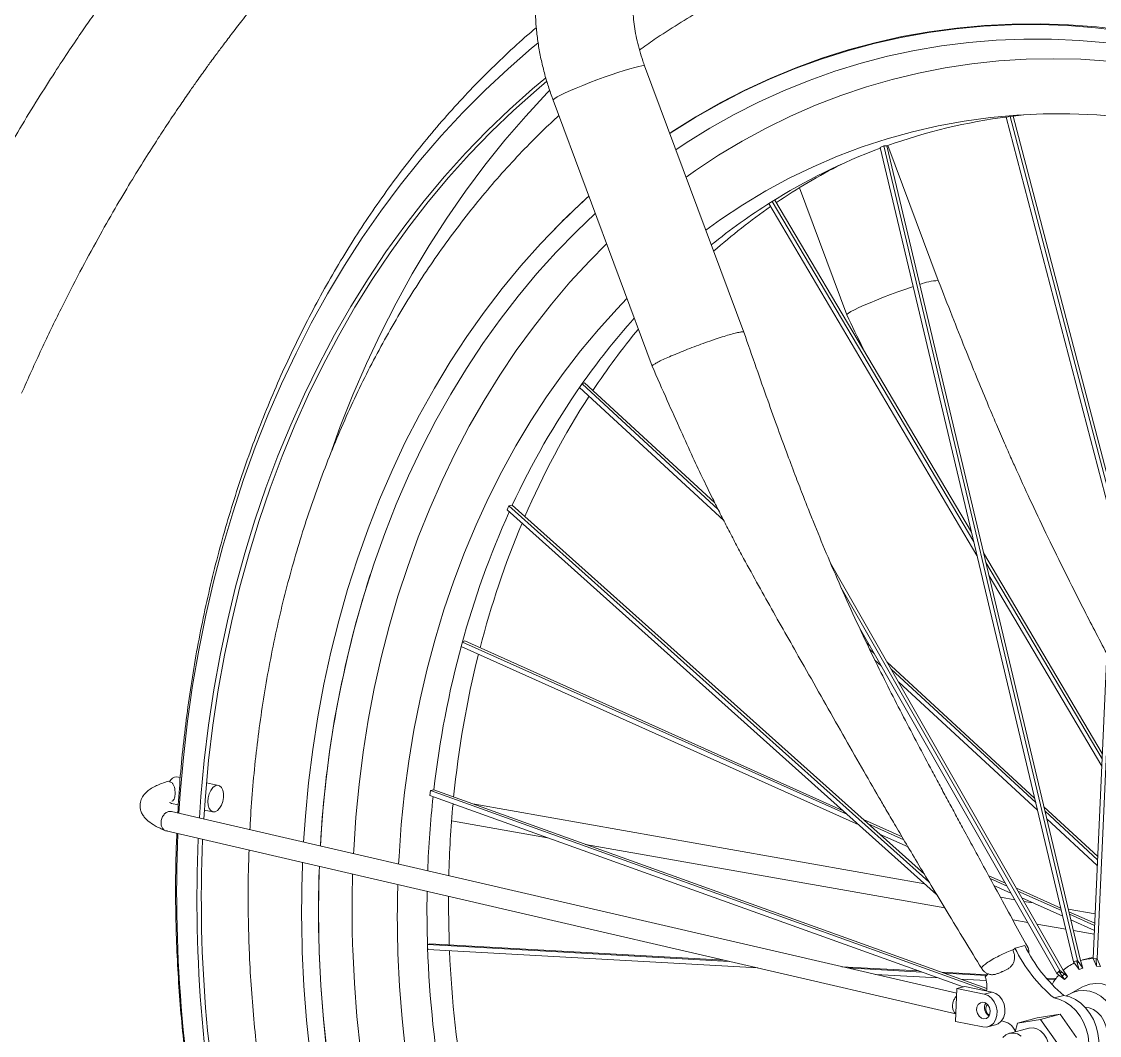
# Model space of a CAD drawing. Header units: millimetres. Extents: x -649 to 787, y -344 to 771.
# Drawn here: x 174.9 to 494.7, y -25.3 to 275.5 of the extents above; entities that cross this region are included whole.
import ezdxf

# ---------------------------------------------------------------- set-up
doc = ezdxf.new("R2010")
doc.units = ezdxf.units.MM

msp = doc.modelspace()

# ---------------------------------------------------------------- linework, layer by layer
at = {"color": 7, "linetype": 'Continuous', "lineweight": 15}
for p, q in [((389.16, 183.39), (359.75, 262.36)), ((332.57, 252.24), (361.98, 173.27)), ((466.97, 247.22), (467.57, 247.29)), ((498.58, 126.72), (466.97, 247.22)), ((467.57, 247.29), (468.16, 247.37)), ((498.76, 130.73), (468.16, 247.37)), ((469.08, 247.48), (498.9, 133.8)), ((492.81, -2.5), (503.95, 246.89)), ((494.03, -2.6), (505.17, 246.74)), ((429.59, 238.21), (430.72, 238.62)), ((487.01, -3.51), (429.59, 238.21)), ((430.72, 238.62), (431.64, 238.68)), ((488.14, -3.1), (430.72, 238.62)), ((431.64, 238.68), (489.07, -3.06)), ((446.88, 198.66), (431.94, 238.79)), ((405.67, 226.22), (419.7, 188.54)), ((396.6, 221.55), (397.11, 221.87)), ((458.35, 117.15), (396.6, 221.55)), ((397.11, 221.87), (397.63, 222.19)), ((397.63, 222.19), (398.42, 222.58)), ((457.4, 121.14), (397.63, 222.19)), ((398.42, 222.58), (456.71, 124.03)), ((333.17, 214.11), (332.98, 213.92)), ((340.45, 166.98), (340.82, 167.51)), ((383.2, 127.51), (340.45, 166.98)), ((340.82, 167.51), (341.2, 168.04)), ((341.2, 168.04), (341.95, 168.39)), ((381.53, 130.8), (341.2, 168.04)), ((341.95, 168.39), (380.55, 132.75)), ((318.93, 130.66), (319.49, 131.89)), ((319.49, 131.89), (320.48, 132.02)), ((444.08, 20.32), (319.49, 131.89)), ((320.48, 132.02), (442.74, 22.54)), ((446.36, 16.54), (318.93, 130.66)), ((460.33, 117.92), (495.53, 58.4)), ((414.92, 114.84), (483.95, -5.98)), ((495.46, 56.8), (461.01, 115.04)), ((495.36, 54.58), (461.96, 111.05)), ((482.97, -6.05), (418.09, 107.51)), ((482.07, -6.92), (423.45, 95.68)), ((305.3, 90.09), (305.48, 90.77)), ((423.3, 37.19), (305.3, 90.09)), ((305.48, 90.77), (305.67, 91.44)), ((305.67, 91.44), (306.4, 91.74)), ((419.9, 40.23), (305.67, 91.44)), ((306.4, 91.74), (418.49, 41.49)), ((425.64, 91.12), (426.53, 90.29)), ((427.8, 88.07), (426.54, 89.24)), ((429.92, 84.37), (428.04, 86.1)), ((431.64, 85.58), (475.46, 45.11)), ((475.78, 43.77), (432.91, 83.36)), ((476.31, 41.52), (435.03, 79.65)), ((221.96, 51.19), (220.96, 51.4)), ((233.29, 48.9), (229.74, 49.62)), ((296.03, 45.91), (296.19, 47.35)), ((454.24, -10.91), (296.03, 45.91)), ((296.19, 47.35), (297.2, 47.54)), ((461.22, -11.92), (296.19, 47.35)), ((297.2, 47.54), (461.28, -11.39)), ((219.38, 43.56), (221.4, 43.15)), ((229.11, 41.59), (231.7, 41.06)), ((442.84, 19.69), (308.76, 43.39)), ((478.23, 42.55), (494.17, 27.84)), ((302.47, 38.41), (330.94, 33.38)), ((424.66, 38.73), (436.15, 33.58)), ((494.12, 26.83), (478.55, 41.21)), ((494.05, 25.15), (479.08, 38.97)), ((436.66, 32.72), (426.07, 37.47)), ((437.89, 30.65), (429.46, 34.43)), ((342.16, 31.39), (448.77, 12.55)), ((461.84, 22.06), (466.78, 19.85)), ((467.26, 19), (462.29, 21.23)), ((468.43, 16.96), (463.39, 19.22)), ((470.03, 18.39), (483.22, 12.48)), ((483.38, 11.78), (470.51, 17.55)), ((469.57, 14.97), (465.29, 15.72)), ((483.79, 10.08), (471.68, 15.5)), ((475.02, 14.01), (472.25, 14.49)), ((483.2, 12.56), (482.93, 12.61)), ((493.4, 10.76), (485.45, 12.16)), ((485.63, 11.39), (493.28, 7.97)), ((493.25, 7.35), (485.8, 10.69)), ((468.97, 8.98), (473.44, 8.19)), ((476.12, 7.72), (484.71, 6.2)), ((493.18, 5.86), (486.21, 8.99)), ((486.96, 5.8), (493.13, 4.71)), ((295.33, 1.64), (296.06, 1.88)), ((295.36, 0.9), (295.33, 1.64)), ((384.9, -3.33), (295.33, 1.64)), ((295.38, 0.16), (295.36, 0.9)), ((393.28, -5.27), (295.38, 0.16)), ((296.06, 1.88), (383.3, -2.96)), ((301.77, 1.57), (301.72, 3.01)), ((487.88, -3.19), (487.94, -3.47)), ((489.07, -3.06), (489.8, -5.3)), ((491.37, -2.45), (489.62, -2.91)), ((493.69, -2.57), (493.76, -4.79)), ((418.24, -4.9), (441.05, -6.17)), ((441.98, -6.5), (419.85, -5.27)), ((482.73, -6.29), (483.05, -6.85)), ((483.95, -5.98), (485.24, -7.86)), ((487.94, -3.47), (488.67, -5.71)), ((488.06, -3.82), (488.5, -3.58)), ((446.84, -8.25), (428.23, -7.21)), ((447.79, -6.54), (461.42, -7.3)), ((461.14, -7.56), (448.72, -6.87)), ((461.11, -9.04), (453.58, -8.62)), ((478.87, -8.27), (481.74, -8.43)), ((481.55, -8.7), (479.12, -8.56)), ((483.05, -6.85), (484.34, -8.73)), ((460.5, -13.04), (452.39, -11.4)), ((462.83, -12.42), (454.72, -10.78)), ((460.5, -13.04), (462.83, -12.42)), ((480.64, -10.12), (480.55, -10.12)), ((489.64, -10.92), (485.95, -12.91)), ((484.13, -13.42), (481.22, -14.19)), ((483.01, -19.04), (476.16, -20.09)), ((477.18, -20.58), (483.01, -19.04)), ((487.85, -25.87), (483.01, -19.04)), ((460.06, -22.78), (451.94, -21.14)), ((461.56, -22.74), (463.89, -22.13)), ((470.33, -21.63), (469.67, -24.23)), ((470.33, -21.63), (476.16, -20.09)), ((477.18, -20.58), (470.33, -21.63)), ((482.01, -27.42), (477.18, -20.58)), ((473.76, -23.14), (467.93, -24.69))]:
    msp.add_line(p, q, dxfattribs=at)
at = {"color": 144, "linetype": 'Continuous', "lineweight": 0}
for p, q in [((468.98, 0.01), (469.63, 0.63)), ((472.54, 1.4), (469.63, 0.63)), ((487.01, -3.51), (488.14, -3.1)), ((489.8, -5.3), (488.14, -3.1)), ((492.81, -2.5), (494.03, -2.6)), ((493.76, -4.79), (492.81, -2.5)), ((494.98, -4.89), (494.03, -2.6)), ((465.57, -6.49), (465.97, -6.32)), ((482.07, -6.92), (482.97, -6.05)), ((485.24, -7.86), (482.97, -6.05)), ((488.67, -5.71), (487.01, -3.51)), ((487.94, -3.47), (488.31, -3.33)), ((488.67, -5.71), (489.8, -5.3)), ((493.76, -4.79), (494.98, -4.89)), ((460.77, -7.92), (461.67, -7.06)), ((484.34, -8.73), (482.07, -6.92)), ((483.05, -6.85), (483.47, -6.44)), ((484.34, -8.73), (485.24, -7.86)), ((451.94, -21.14), (452.39, -11.4)), ((452.39, -11.4), (454.72, -10.78))]:
    msp.add_line(p, q, dxfattribs=at)
at = {"color": 7, "linetype": 'Continuous', "lineweight": 15, "flags": 128}
for points in [[(367.2, 242.37), (367.85, 242.8), (374.91, 247.25), (382.13, 251.38), (389.48, 255.19), (396.97, 258.67), (404.58, 261.82), (412.31, 264.64), (420.14, 267.13), (428.07, 269.27), (436.09, 271.07), (444.18, 272.52), (452.34, 273.63), (460.56, 274.39), (468.83, 274.8), (477.13, 274.87), (485.47, 274.58), (493.82, 273.94), (502.19, 272.96)], [(367.22, 242.31), (367.64, 242.59), (374.7, 247.03), (381.91, 251.16), (389.26, 254.97), (396.75, 258.45), (404.36, 261.6), (412.08, 264.42), (419.91, 266.9), (427.83, 269.04), (435.84, 270.84), (443.93, 272.3), (452.09, 273.41), (460.3, 274.17), (468.57, 274.58), (476.87, 274.64), (485.2, 274.35), (493.55, 273.72), (501.91, 272.74)], [(221.57, 40.65), (221.95, 46.42), (222.89, 57.2), (224.12, 67.91), (225.64, 78.52), (227.45, 89.03), (229.55, 99.43), (231.93, 109.7), (234.59, 119.83), (237.53, 129.81), (240.75, 139.63), (244.24, 149.29), (248, 158.77), (252.02, 168.06), (256.31, 177.15), (260.85, 186.04), (265.65, 194.71), (270.69, 203.15), (275.97, 211.36), (281.49, 219.32), (287.24, 227.04), (293.21, 234.49), (299.4, 241.68), (305.8, 248.59), (312.41, 255.22), (319.22, 261.56), (326.21, 267.61), (328.1, 269.16)], [(369, 237.51), (372.08, 239.55), (379.09, 243.9), (386.26, 247.93), (393.56, 251.64), (400.99, 255.03), (408.54, 258.09), (416.21, 260.81), (423.98, 263.2), (431.84, 265.25), (439.79, 266.96), (447.81, 268.32), (455.9, 269.34), (464.04, 270.02), (472.23, 270.34), (480.46, 270.32), (488.71, 269.96), (496.98, 269.24)], [(372.03, 229.38), (374.87, 231.39), (381.7, 235.88), (388.67, 240.07), (395.79, 243.94), (403.04, 247.49), (410.42, 250.71), (417.92, 253.6), (425.53, 256.16), (433.23, 258.38), (441.03, 260.26), (448.91, 261.81), (456.85, 263), (464.86, 263.86), (472.92, 264.36), (481.02, 264.53), (489.15, 264.34), (497.31, 263.81)], [(227.65, 39.24), (228.1, 45.6), (229.09, 56.23), (230.37, 66.76), (231.94, 77.2), (233.81, 87.54), (235.95, 97.75), (238.39, 107.83), (241.1, 117.78), (244.1, 127.57), (247.37, 137.19), (250.92, 146.65), (254.73, 155.92), (258.81, 165), (263.15, 173.88), (267.74, 182.54), (272.59, 190.98), (277.68, 199.2), (283.01, 207.17), (288.57, 214.89), (294.37, 222.35), (300.38, 229.55), (306.61, 236.48), (313.05, 243.13), (319.69, 249.48), (326.52, 255.55), (330.42, 258.81)], [(228.94, 38.94), (229.41, 45.69), (230.39, 56.29), (231.67, 66.8), (233.24, 77.22), (235.1, 87.54), (237.24, 97.73), (239.67, 107.8), (242.39, 117.72), (245.38, 127.49), (248.64, 137.1), (252.18, 146.54), (255.99, 155.8), (260.06, 164.86), (264.39, 173.72), (268.97, 182.36), (273.81, 190.79), (278.89, 198.99), (284.21, 206.94), (289.76, 214.65), (295.55, 222.1), (301.55, 229.29), (307.77, 236.2), (314.19, 242.83), (320.82, 249.18), (327.64, 255.23), (330.72, 257.81)], [(266.91, 148.41), (269.45, 155.34), (273.2, 164.8), (277.21, 174.07), (281.49, 183.13), (286.02, 192), (290.8, 200.64), (295.83, 209.06), (301.1, 217.25), (306.6, 225.2), (312.34, 232.89), (318.29, 240.32), (324.47, 247.49), (330.85, 254.39), (331.55, 255.11)], [(377.87, 213.69), (382.23, 216.81), (388.88, 221.2), (395.69, 225.28), (402.63, 229.03), (409.72, 232.46), (416.93, 235.57), (424.26, 238.34), (431.7, 240.77), (439.23, 242.86), (446.85, 244.61), (454.55, 246.02), (462.32, 247.08), (470.15, 247.79), (478.03, 248.15), (485.94, 248.16), (493.88, 247.82), (501.84, 247.13)], [(467.57, 247.29), (472.25, 247.83), (474.16, 248.01)], [(258.57, 32.08), (259.1, 39.79), (260.04, 49.7), (261.27, 59.52), (262.79, 69.25), (264.58, 78.88), (266.66, 88.38), (269.01, 97.76), (271.63, 106.99), (274.53, 116.08), (277.69, 125), (281.12, 133.75), (284.8, 142.31), (288.74, 150.69), (292.94, 158.86), (297.37, 166.81), (302.05, 174.55), (306.97, 182.05), (312.11, 189.32), (317.48, 196.33), (323.06, 203.09), (328.86, 209.59), (334.85, 215.81), (341.05, 221.75), (343.2, 223.71)], [(263.53, 30.93), (264.11, 39.37), (265.05, 49.18), (266.28, 58.9), (267.78, 68.53), (269.57, 78.05), (271.64, 87.46), (273.98, 96.73), (276.59, 105.86), (279.47, 114.85), (282.62, 123.67), (286.03, 132.31), (289.7, 140.78), (293.63, 149.05), (297.8, 157.12), (302.21, 164.97), (306.87, 172.61), (311.76, 180.01), (316.88, 187.17), (322.21, 194.09), (327.77, 200.75), (333.53, 207.14), (339.49, 213.26), (345.1, 218.6)], [(273.36, 28.65), (273.42, 29.72), (274.08, 39.47), (275.02, 49.15), (276.25, 58.74), (277.76, 68.23), (279.54, 77.62), (281.61, 86.89), (283.95, 96.03), (286.56, 105.02), (289.44, 113.87), (292.58, 122.55), (295.99, 131.06), (299.65, 139.38), (303.56, 147.51), (307.72, 155.44), (312.13, 163.15), (316.77, 170.64), (321.65, 177.89), (326.75, 184.91), (332.07, 191.67), (337.6, 198.18), (343.34, 204.42), (348.45, 209.59)], [(439.41, 196.88), (438.94, 196.73), (436.93, 196.04), (434.84, 195.3), (432.71, 194.52), (430.59, 193.72), (428.54, 192.91), (426.61, 192.12), (424.84, 191.36), (423.27, 190.66), (421.96, 190.04), (420.92, 189.5), (420.19, 189.06), (419.79, 188.73), (419.7, 188.54)], [(286.75, 25.55), (286.87, 27.82), (287.55, 37.32), (288.51, 46.74), (289.76, 56.08), (291.29, 65.31), (293.1, 74.44), (295.19, 83.44), (297.56, 92.31), (300.2, 101.03), (303.11, 109.59), (306.29, 117.98), (309.73, 126.2), (313.42, 134.22), (317.37, 142.04), (321.56, 149.65), (326, 157.04), (330.67, 164.2), (335.57, 171.12), (340.7, 177.79), (346.04, 184.2), (351.59, 190.35), (354.49, 193.37)], [(232.31, 41.08), (231.63, 41.08), (231.03, 41.41), (230.56, 42.07), (230.26, 42.98), (230.15, 44.07), (230.26, 45.25), (230.56, 46.39), (231.04, 47.42), (231.64, 48.22), (232.32, 48.74), (233.02, 48.93), (233.66, 48.76), (234.21, 48.26), (234.6, 47.46), (234.81, 46.45), (234.8, 45.31), (234.6, 44.13), (234.2, 43.03), (233.66, 42.11), (233.01, 41.44), (232.31, 41.08)], [(452.33, -12.79), (345.88, 11.86), (219.35, 41.16)], [(217.8, 35.37), (325.72, 10.37), (452.05, -18.88)], [(301.72, 3.01), (301.53, 12.66), (301.54, 15.96)], [(275.43, -29.62), (274.39, -19.69), (273.62, -9.76), (273.14, 0.16)], [(260.5, -30.94), (259.44, -20.78), (258.67, -10.61), (258.18, -0.46), (258.18, -0.46)], [(265.49, -30.64), (264.44, -20.58), (263.67, -10.51), (263.19, -0.46), (263.19, -0.46)], [(265.54, -30.58), (264.49, -20.51), (263.72, -10.44), (263.23, -0.38)], [(288.83, -30.04), (287.79, -20.36), (287.03, -10.67), (286.56, -1), (286.56, -1)], [(491.37, -2.45), (491.65, -2.38), (492.83, -2.15)], [(483.66, -7.74), (484.19, -7.08), (484.22, -7.05)], [(463.89, -22.13), (464.62, -21.84), (465.53, -21.1), (466.21, -20.06), (466.59, -18.8), (466.66, -17.41), (466.39, -16.02), (465.82, -14.72), (464.99, -13.64), (463.97, -12.85), (462.83, -12.42)], [(484.91, -13.58), (485.24, -13.35), (486.74, -12.54), (488.37, -12.07), (490.07, -11.95), (491.79, -12.19), (493.49, -12.77), (495.11, -13.69), (496.61, -14.91), (497.95, -16.4), (499.09, -18.12), (499.99, -20.02), (500.63, -22.04), (500.99, -24.12), (501.06, -26.21)], [(489.64, -10.92), (490.18, -10.65), (491.87, -10.08), (493.64, -9.88), (495.45, -10.03), (497.25, -10.55), (498.98, -11.41), (500.61, -12.6), (502.09, -14.07), (503.37, -15.79), (504.42, -17.72), (505.21, -19.79), (505.73, -21.96), (505.95, -24.16), (505.88, -26.34), (505.51, -28.43), (504.85, -30.38), (503.92, -32.13), (502.75, -33.65), (501.37, -34.87), (499.81, -35.78), (498.12, -36.35), (496.42, -36.55)], [(462.3, -18), (462.09, -17.05), (461.6, -16.23), (460.91, -15.66), (460.12, -15.44), (459.36, -15.6), (458.74, -16.1), (458.35, -16.88), (458.25, -17.82), (458.47, -18.77), (458.96, -19.59), (459.65, -20.16), (460.43, -20.38), (461.2, -20.23), (461.82, -19.72), (462.21, -18.94), (462.3, -18)], [(460.06, -22.78), (461.21, -22.82), (462.28, -22.45), (463.2, -21.72), (463.88, -20.68), (464.26, -19.42), (464.33, -18.03), (464.06, -16.63), (463.49, -15.34), (462.66, -14.26), (461.64, -13.47), (460.5, -13.04)], [(481.22, -14.19), (482.95, -14.64), (484.64, -15.43), (486.22, -16.53), (487.67, -17.92), (488.93, -19.56), (489.97, -21.39), (490.77, -23.38), (491.3, -25.46), (491.54, -27.59), (491.51, -29.69), (491.18, -31.72), (490.57, -33.62)], [(484.13, -13.42), (485.87, -13.87), (487.55, -14.66), (489.14, -15.76), (490.58, -17.15), (491.84, -18.79), (492.88, -20.62), (493.68, -22.61), (494.21, -24.69), (494.46, -26.82), (494.42, -28.92), (494.09, -30.95), (493.49, -32.85)], [(490.34, -16.89), (491.65, -17.09), (492.93, -17.62), (494.12, -18.47), (495.16, -19.59), (496, -20.94), (496.6, -22.43), (496.94, -24.02), (496.99, -25.62), (496.76, -27.15), (496.26, -28.56), (495.51, -29.76), (494.54, -30.71), (494.08, -31.02)], [(471.41, -25.5), (470.32, -24.87), (469.16, -24.58), (468.01, -24.67), (466.95, -25.12), (466.05, -25.9)], [(476.58, -33.78), (477.56, -33.35), (478.46, -32.57), (479.13, -31.51), (479.53, -30.24), (479.64, -28.85), (479.44, -27.43), (478.95, -26.08), (478.2, -24.9), (477.24, -23.96), (476.15, -23.33), (474.99, -23.04), (473.84, -23.13), (473.76, -23.14)]]:
    msp.add_lwpolyline(points, dxfattribs=at)
at = {"color": 8, "linetype": 'Continuous', "lineweight": 15, "flags": 128}
msp.add_lwpolyline([(332.57, 252.24), (332.66, 252.43), (333.07, 252.76), (333.8, 253.2), (334.83, 253.74), (336.15, 254.36), (337.71, 255.06), (339.48, 255.82), (341.41, 256.61), (343.46, 257.42), (345.58, 258.22), (347.71, 259), (349.81, 259.74), (351.81, 260.42), (353.67, 261.03), (355.35, 261.54), (356.81, 261.95), (358, 262.24), (358.9, 262.41), (359.49, 262.46), (359.74, 262.37), (359.75, 262.36)], dxfattribs=at)
at = {"color": 7, "linetype": 'Continuous', "lineweight": 15}
for centre, radius, start, end in [((489.47, 76.65), 172.05, 97.3145, 109.643), ((490.85, 73.25), 175.71, 110.3841, 122.2399), ((499.79, 73.09), 179.75, 117.061, 124.1583), ((489.15, 61.56), 218.18, 131.9893, 135.6359), ((495.41, 65.88), 184.38, 122.2153, 128.9437), ((504.88, 65.68), 188.74, 124.8124, 131.3397), ((447.21, 183.52), 15.15, 91.2587, 112.476), ((514.28, 46.5), 211.49, 138.1774, 145.0984), ((525.64, 45.98), 217.42, 140.4977, 146.4592), ((532.2, 34.25), 233.2, 145.1502, 155.2127), ((544.24, 34.15), 239.47, 147.0581, 156.7503), ((558.81, 22.03), 262.48, 155.6949, 164.8187), ((569.7, 23.22), 267.18, 157.2159, 165.5876), ((581.34, 14.22), 318.21, 162.2312, 176.9921), ((585.76, 14.65), 290.43, 164.8057, 173.4975), ((596.19, 16.4), 294.54, 165.9726, 174.344), ((605.3, 12.19), 310.12, 173.8211, 177.901), ((615.37, 14.24), 313.84, 174.6602, 178.5639), ((642.86, 17), 421.96, 177.6144, 192.5131), ((635.05, 14.94), 408.14, 177.4403, 192.5163), ((635.63, 15.08), 407.41, 177.4984, 192.5158), ((612.83, 11.66), 354.85, 177.6852, 181.9576), ((612.41, 11.47), 349.43, 177.807, 181.9573), ((612.77, 11.57), 349.75, 177.8261, 181.9573), ((614.32, 11.81), 341.38, 178.1968, 181.9563), ((608.19, 9.99), 321.82, 178.3141, 181.9563), ((616.51, 11.84), 321.34, 179.0026, 181.9506), ((626.65, 12.31), 331.49, 181.9718, 189.9299), ((509.23, 19.66), 43.94, 205.6624, 230.385), ((512.15, 20.43), 43.94, 205.6624, 230.385), ((635.15, 14.52), 333.63, 182.5281, 190.1209), ((493.07, -15.95), 13.48, 91.0866, 107.2405), ((493.39, -16.54), 14.15, 115.7937, 131.8013), ((453.35, -10.77), 7.95, 350.4474, 20.9995), ((495.46, -18.57), 17.06, 138.8615, 150.5265), ((463.43, -17.08), 2.86, 150.7263, 238.9177), ((463.04, -17.38), 2.09, 140.3733, 203.5392), ((463.09, -17.55), 2.08, 198.591, 239.9485), ((465.1, -26.05), 5.06, 23.8298, 84.2626)]:
    msp.add_arc(centre, radius, start, end, dxfattribs=at)
at = {"color": 144, "linetype": 'Continuous', "lineweight": 0}
for centre, radius, start, end in [((220.88, 49.1), 2.3, 87.8926, 157.216), ((219.67, 44.91), 1.39, 228.7179, 257.8232), ((493.07, -15.92), 13.46, 110.7023, 112.3973), ((494.24, -17.54), 15.46, 134.0046, 136.3322)]:
    msp.add_arc(centre, radius, start, end, dxfattribs=at)
at = {"color": 7, "linetype": 'Continuous', "lineweight": 15}
for points, knots in [([(242.55, 334.12), (240.33, 336.08), (235.2, 340.63), (227.27, 347.19), (219.12, 353.66), (211.76, 359.24), (205.24, 363.98), (199.59, 367.96), (194.82, 371.2), (191.18, 373.62), (188.55, 375.34), (186.71, 376.52), (185.39, 377.37), (184.36, 378.02), (183.44, 378.59), (182.32, 379.3), (180.94, 380.16), (179.3, 381.17), (176.73, 382.73), (173.03, 384.94), (167.98, 387.89), (158.65, 393.12), (145.4, 400.02), (130.07, 407.13), (116.56, 412.76), (104.87, 417.19), (93.37, 421.15), (81.99, 424.67), (70.34, 427.88), (58.08, 430.84), (44.95, 433.52), (31.01, 435.83), (18.23, 437.43), (6.78, 438.46), (-3.18, 439.08), (-13.37, 439.43), (-23.51, 439.48), (-33.83, 439.24), (-44.01, 438.69), (-53.95, 437.86), (-61.93, 436.98), (-68.09, 436.17), (-72.46, 435.53), (-76.15, 434.95), (-79.21, 434.43), (-82.06, 433.93), (-85.17, 433.36), (-88.88, 432.64), (-93.22, 431.74), (-97.98, 430.68), (-104.58, 429.12), (-112.89, 426.95), (-122.92, 424.02), (-133.11, 420.7), (-143.46, 416.97), (-153.97, 412.79), (-164.83, 408.07), (-175.68, 402.9), (-186.61, 397.23), (-197.54, 391.08), (-208.89, 384.16), (-220.61, 376.39), (-232.65, 367.72), (-244.96, 358.08), (-257.47, 347.41), (-268.21, 337.42), (-277.02, 328.63), (-283.69, 321.64), (-289.76, 314.98), (-295.17, 308.78), (-299.96, 303.07), (-304.16, 297.9), (-307.79, 293.29), (-310.87, 289.28), (-313.42, 285.87), (-315.47, 283.08), (-317.14, 280.78), (-318.56, 278.79), (-319.96, 276.81), (-321.56, 274.53), (-323.58, 271.59), (-326.17, 267.76), (-329.36, 262.92), (-333.1, 257.05), (-337.37, 250.1), (-342.11, 242.04), (-347.25, 232.83), (-352.53, 222.83), (-357.86, 212.09), (-363.17, 200.66), (-368.57, 188.15), (-373.98, 174.54), (-379.29, 159.89), (-384.43, 144.18), (-389.29, 127.41), (-393.87, 109.49), (-396.45, 97.02), (-397.77, 90.64)], [0, 0, 0, 0, 0.010005, 0.023118, 0.034934, 0.045455, 0.054678, 0.062605, 0.069234, 0.074565, 0.077713, 0.08013, 0.08213, 0.083161, 0.084347, 0.085881, 0.087763, 0.089993, 0.092571, 0.098203, 0.105005, 0.112978, 0.135587, 0.157517, 0.172767, 0.18767, 0.202226, 0.216435, 0.230634, 0.24598, 0.26227, 0.279503, 0.29768, 0.309589, 0.321871, 0.334526, 0.347308, 0.359411, 0.372825, 0.385193, 0.396514, 0.402696, 0.408313, 0.412952, 0.4166, 0.419889, 0.423713, 0.428401, 0.433955, 0.44019, 0.446548, 0.45918, 0.472137, 0.485418, 0.499025, 0.512956, 0.527368, 0.542858, 0.557345, 0.572702, 0.588929, 0.606026, 0.623992, 0.642828, 0.662533, 0.683106, 0.695222, 0.706765, 0.717364, 0.727018, 0.735729, 0.743496, 0.750319, 0.756199, 0.761135, 0.765128, 0.768217, 0.770981, 0.773614, 0.776619, 0.780614, 0.785939, 0.792594, 0.800578, 0.809891, 0.820534, 0.832505, 0.845806, 0.858851, 0.872963, 0.88814, 0.904384, 0.921693, 0.939729, 0.958793, 0.978883, 1, 1, 1, 1]), ([(-379.48, 84.23), (-378.25, 90.38), (-375.83, 102.37), (-371.53, 119.62), (-366.95, 135.79), (-362.12, 150.86), (-357.17, 164.79), (-352.18, 177.62), (-347.21, 189.38), (-342.3, 200.2), (-337.32, 210.49), (-332.31, 220.19), (-327.36, 229.25), (-322.75, 237.24), (-318.55, 244.21), (-314.79, 250.2), (-311.52, 255.23), (-308.77, 259.34), (-306.58, 262.56), (-304.89, 264.98), (-303.57, 266.85), (-302.46, 268.42), (-301.38, 269.93), (-299.99, 271.84), (-298.04, 274.5), (-295.31, 278.14), (-292.02, 282.41), (-288.21, 287.22), (-283.89, 292.49), (-278.92, 298.34), (-273.27, 304.71), (-266.97, 311.51), (-258.1, 320.6), (-246.84, 331.31), (-233.31, 342.96), (-219.92, 353.41), (-206.76, 362.75), (-193.9, 371.03), (-181.39, 378.34), (-169.29, 384.76), (-157.66, 390.37), (-146.52, 395.22), (-135.93, 399.41), (-125.89, 402.99), (-116.43, 406.03), (-107.58, 408.6), (-98.81, 410.89), (-90.24, 412.88), (-83.09, 414.33), (-77.73, 415.32), (-73.51, 416.04), (-68.86, 416.77), (-63.49, 417.53), (-57.44, 418.28), (-50.64, 418.98), (-43.49, 419.57), (-36.36, 419.99), (-28.5, 420.29), (-20.06, 420.4), (-11.17, 420.27), (-3.02, 419.94), (3.59, 419.52), (9.03, 419.08), (13.7, 418.64), (18.8, 418.09), (24.4, 417.39), (30.97, 416.45), (38.58, 415.21), (47.3, 413.56), (56.72, 411.53), (66.83, 409.04), (77.62, 406.04), (88.18, 402.73), (98.41, 399.19), (108.16, 395.51), (117.78, 391.55), (126.86, 387.54), (135.03, 383.68), (142.18, 380.11), (148.35, 376.88), (153.6, 374.02), (158.03, 371.53), (161.25, 369.67), (163.45, 368.37), (164.83, 367.56), (166, 366.86), (166.98, 366.27), (168, 365.65), (169.43, 364.78), (171.55, 363.47), (174.45, 361.65), (178.08, 359.33), (182.43, 356.47), (187.48, 353.06), (193.22, 349.05), (199.62, 344.41), (206.67, 339.09), (214.33, 333.05), (222.56, 326.2), (228.43, 321.19), (231.49, 318.37), (231.68, 318.19)], [0, 0, 0, 0, 0.02099, 0.040978, 0.059962, 0.077945, 0.094926, 0.110629, 0.125366, 0.139138, 0.151944, 0.165325, 0.177459, 0.188348, 0.197991, 0.206388, 0.21354, 0.219446, 0.224107, 0.227533, 0.230054, 0.232361, 0.234471, 0.236751, 0.240908, 0.246404, 0.253239, 0.260474, 0.268776, 0.278145, 0.288581, 0.300084, 0.312348, 0.335647, 0.357995, 0.379394, 0.399843, 0.419343, 0.437894, 0.455497, 0.472151, 0.487857, 0.502624, 0.516468, 0.52939, 0.54139, 0.552468, 0.564823, 0.575791, 0.580991, 0.586146, 0.59254, 0.599402, 0.607353, 0.616393, 0.626079, 0.635377, 0.644242, 0.656728, 0.668242, 0.678783, 0.688351, 0.693912, 0.699866, 0.706465, 0.71371, 0.721601, 0.731971, 0.74328, 0.755528, 0.768715, 0.782842, 0.797909, 0.810407, 0.823487, 0.836834, 0.849136, 0.860248, 0.870169, 0.878528, 0.885801, 0.891988, 0.897089, 0.899327, 0.901267, 0.902909, 0.904253, 0.90542, 0.907244, 0.910311, 0.914434, 0.919613, 0.925849, 0.933142, 0.941491, 0.950898, 0.961362, 0.972884, 0.985464, 0.999102, 1, 1, 1, 1]), ([(174.88, 165.23), (176.84, 169.61), (180.62, 178.09), (186.43, 190.07), (192.03, 201), (197.38, 210.89), (202.41, 219.74), (207.07, 227.6), (211.33, 234.51), (215.18, 240.56), (218.72, 245.96), (221.89, 250.65), (224.6, 254.58), (226.67, 257.52), (228.04, 259.45), (228.86, 260.59), (229.44, 261.39), (230.14, 262.36), (231.14, 263.74), (232.62, 265.75), (234.63, 268.45), (237.25, 271.92), (240.4, 275.99), (244.1, 280.67), (248.37, 285.91), (253.22, 291.69), (258.69, 297.98), (264.8, 304.73), (271.58, 311.91), (279.05, 319.47), (287.25, 327.35), (296.21, 335.51), (305.97, 343.85), (314.22, 350.58), (319.3, 354.36), (320.78, 355.46)], [0, 0, 0, 0, 0.056349, 0.108842, 0.157481, 0.202269, 0.243206, 0.279665, 0.312413, 0.34145, 0.366778, 0.391057, 0.410547, 0.425249, 0.435165, 0.43965, 0.442504, 0.447354, 0.454378, 0.463575, 0.478128, 0.496076, 0.517419, 0.542155, 0.570285, 0.601808, 0.636721, 0.675026, 0.716721, 0.761804, 0.810275, 0.862133, 0.917377, 0.976007, 1, 1, 1, 1]), ([(229.65, 319.99), (227.91, 317.99), (224.46, 314.03), (219.59, 308.19), (215.18, 302.76), (211.55, 298.15), (208.64, 294.39), (206.43, 291.47), (204.69, 289.16), (203.43, 287.45), (202.61, 286.35), (202, 285.51), (201.22, 284.44), (199.99, 282.75), (198.24, 280.32), (195.84, 276.93), (192.75, 272.48), (188.92, 266.84), (184.51, 260.14), (179.58, 252.37), (174.5, 244.04), (169.36, 235.25), (164.23, 226.11), (158.87, 216.09), (153.32, 205.18), (147.6, 193.36), (143.89, 185.06), (141.98, 180.79)], [0, 0, 0, 0, 0.049572, 0.098147, 0.141759, 0.179882, 0.207219, 0.229793, 0.247603, 0.260649, 0.268933, 0.272987, 0.279811, 0.293237, 0.311607, 0.334921, 0.369423, 0.411044, 0.45978, 0.51563, 0.578593, 0.636494, 0.69933, 0.767101, 0.839805, 0.917438, 1, 1, 1, 1]), ([(344.58, 317.1), (343.96, 316.7), (342.45, 315.75), (340.27, 313.93), (338.02, 311.72), (335.96, 309.26), (334.1, 306.57), (332.44, 303.66), (330.99, 300.53), (329.77, 297.19), (328.78, 293.65), (328.04, 289.95), (327.54, 286.09), (327.29, 282.12), (327.29, 278.05), (327.53, 273.92), (328.02, 269.74), (328.74, 265.55), (329.69, 261.37), (330.83, 257.28), (331.84, 254.24), (332.44, 252.59), (332.57, 252.24)], [0, 0, 0, 0, 0.034053, 0.082084, 0.130466, 0.179422, 0.229148, 0.279795, 0.331452, 0.384125, 0.437734, 0.492117, 0.547066, 0.602363, 0.657815, 0.713246, 0.76858, 0.823783, 0.87885, 0.933797, 0.985776, 1, 1, 1, 1]), ([(242.34, 2.72), (242.4, 0.91), (242.6, -4.27), (243.13, -12.83), (244, -22.96), (245.14, -33.08), (246.53, -43.19), (248.18, -53.27), (250.09, -63.32), (252.25, -73.33), (254.66, -83.28), (257.32, -93.17), (260.23, -102.99), (263.39, -112.73), (266.78, -122.38), (270.41, -131.93), (274.28, -141.36), (278.38, -150.69), (282.7, -159.88), (287.25, -168.94), (292.02, -177.85), (297, -186.62), (302.2, -195.22), (307.6, -203.65), (313.19, -211.9), (318.99, -219.97), (324.97, -227.84), (331.14, -235.52), (337.49, -242.98), (344, -250.23), (350.69, -257.25), (357.53, -264.05), (364.53, -270.61), (371.67, -276.92), (378.96, -282.98), (386.37, -288.79), (393.92, -294.33), (401.58, -299.61), (409.35, -304.61), (417.22, -309.34), (425.19, -313.78), (433.24, -317.94), (441.37, -321.8), (449.58, -325.37), (457.84, -328.64), (466.16, -331.61), (474.53, -334.28), (482.93, -336.64), (491.36, -338.69), (499.82, -340.42), (508.28, -341.85), (516.75, -342.97), (525.21, -343.76), (533.66, -344.25), (542.09, -344.42), (550.49, -344.28), (558.86, -343.82), (567.17, -343.06), (575.44, -341.98), (583.64, -340.59), (591.78, -338.89), (599.84, -336.88), (607.82, -334.57), (615.71, -331.96), (623.5, -329.04), (631.19, -325.83), (638.76, -322.33), (646.22, -318.53), (653.55, -314.45), (660.75, -310.08), (667.8, -305.43), (674.71, -300.5), (681.47, -295.3), (688.07, -289.84), (694.51, -284.11), (700.77, -278.13), (706.85, -271.89), (712.75, -265.41), (718.46, -258.69), (723.98, -251.73), (729.29, -244.55), (734.4, -237.15), (739.29, -229.54), (743.97, -221.72), (748.43, -213.7), (752.66, -205.5), (756.66, -197.11), (760.42, -188.55), (763.95, -179.82), (767.24, -170.94), (770.28, -161.91), (773.07, -152.74), (775.62, -143.45), (777.91, -134.03), (779.95, -124.5), (781.73, -114.87), (783.26, -105.14), (784.52, -95.33), (785.53, -85.45), (786.27, -75.51), (786.75, -65.51), (786.97, -55.46), (786.93, -45.38), (786.63, -35.28), (786.06, -25.16), (785.24, -15.03), (784.15, -4.9), (782.8, 5.21), (781.2, 15.3), (779.34, 25.35), (777.23, 35.37), (774.86, 45.33), (772.25, 55.23), (769.39, 65.07), (766.28, 74.82), (762.93, 84.49), (759.34, 94.05), (755.52, 103.51), (751.46, 112.86), (747.18, 122.08), (742.67, 131.16), (737.94, 140.1), (733, 148.89), (727.85, 157.53), (722.49, 165.99), (716.92, 174.28), (711.17, 182.38), (705.22, 190.29), (699.08, 198), (692.77, 205.51), (686.29, 212.8), (679.63, 219.86), (672.82, 226.7), (665.85, 233.3), (658.73, 239.66), (651.47, 245.77), (644.08, 251.63), (636.56, 257.22), (628.92, 262.55), (621.17, 267.61), (613.32, 272.38), (605.37, 276.88), (597.33, 281.09), (589.21, 285.01), (581.02, 288.64), (572.76, 291.96), (564.45, 294.99), (556.09, 297.71), (547.7, 300.13), (539.27, 302.23), (530.82, 304.03), (522.36, 305.52), (513.89, 306.69), (505.43, 307.55), (496.97, 308.09), (488.54, 308.32), (480.13, 308.24), (471.76, 307.84), (463.44, 307.13), (455.16, 306.11), (446.94, 304.78), (438.79, 303.14), (430.71, 301.19), (422.72, 298.93), (414.81, 296.38), (407, 293.52), (399.3, 290.36), (391.7, 286.91), (384.22, 283.17), (376.87, 279.14), (369.65, 274.82), (363.42, 270.81), (359.67, 268.14), (358.21, 267.11)], [0, 0, 0, 0, 0.003176, 0.009092, 0.015009, 0.020925, 0.026842, 0.032759, 0.038676, 0.044593, 0.05051, 0.056427, 0.062345, 0.068262, 0.07418, 0.080098, 0.086015, 0.091934, 0.097852, 0.10377, 0.109689, 0.115607, 0.121526, 0.127445, 0.133363, 0.139282, 0.1452, 0.151118, 0.157035, 0.162952, 0.168867, 0.174782, 0.180695, 0.186607, 0.192517, 0.198425, 0.20433, 0.210233, 0.216133, 0.222029, 0.227922, 0.23381, 0.239695, 0.245574, 0.251449, 0.257318, 0.263181, 0.269039, 0.274891, 0.280737, 0.286577, 0.292411, 0.298239, 0.304062, 0.309879, 0.315692, 0.3215, 0.327303, 0.333104, 0.338901, 0.344697, 0.35049, 0.356283, 0.362076, 0.36787, 0.373664, 0.37946, 0.385259, 0.391061, 0.396867, 0.402677, 0.408492, 0.414311, 0.420136, 0.425967, 0.431803, 0.437645, 0.443493, 0.449346, 0.455205, 0.46107, 0.466939, 0.472814, 0.478693, 0.484576, 0.490464, 0.496355, 0.50225, 0.508147, 0.514048, 0.519951, 0.525856, 0.531763, 0.537672, 0.543582, 0.549494, 0.555406, 0.56132, 0.567234, 0.573149, 0.579064, 0.584979, 0.590895, 0.596812, 0.602728, 0.608644, 0.614561, 0.620478, 0.626395, 0.632312, 0.638229, 0.644146, 0.650063, 0.65598, 0.661898, 0.667815, 0.673733, 0.679651, 0.685569, 0.691487, 0.697406, 0.703324, 0.709243, 0.715162, 0.72108, 0.726999, 0.732917, 0.738836, 0.744753, 0.750671, 0.756587, 0.762503, 0.768418, 0.774332, 0.780244, 0.786154, 0.792062, 0.797968, 0.803872, 0.809772, 0.815669, 0.821562, 0.827452, 0.833337, 0.839217, 0.845093, 0.850963, 0.856827, 0.862686, 0.868539, 0.874386, 0.880228, 0.886063, 0.891892, 0.897716, 0.903534, 0.909347, 0.915156, 0.920961, 0.926762, 0.93256, 0.938355, 0.944149, 0.949942, 0.955735, 0.961528, 0.967323, 0.973119, 0.978917, 0.984718, 0.990523, 0.996333, 1, 1, 1, 1]), ([(359.75, 262.36), (359.57, 262.86), (359.03, 264.35), (358.26, 266.84), (357.5, 269.79), (356.92, 272.68), (356.53, 275.48), (356.32, 278.15), (356.27, 280.65), (356.39, 282.97), (356.64, 285.06), (357.01, 286.91), (357.47, 288.49), (357.89, 289.6), (358.14, 290.08), (358.22, 290.24)], [0, 0, 0, 0, 0.043989, 0.130268, 0.216268, 0.30182, 0.386802, 0.471104, 0.554645, 0.637382, 0.719341, 0.800645, 0.881567, 0.962548, 1, 1, 1, 1]), ([(327.59, 273.73), (327.04, 273.27), (324.2, 270.9), (319.25, 266.37), (312.74, 260.12), (306.42, 253.6), (300.29, 246.84), (294.35, 239.84), (288.6, 232.61), (283.06, 225.15), (277.72, 217.47), (272.6, 209.58), (267.7, 201.48), (263.01, 193.18), (258.56, 184.69), (254.33, 176.02), (250.34, 167.17), (246.59, 158.15), (243.08, 148.98), (239.81, 139.65), (236.8, 130.18), (234.03, 120.58), (231.52, 110.86), (229.26, 101.02), (227.25, 91.07), (225.51, 81.03), (224.03, 70.9), (222.81, 60.68), (221.85, 50.63), (221.44, 43.95), (221.24, 40.73)], [0, 0, 0, 0, 0.008785, 0.045163, 0.081583, 0.118046, 0.154551, 0.191099, 0.227688, 0.264318, 0.300987, 0.337693, 0.374434, 0.411209, 0.448015, 0.48485, 0.521712, 0.558598, 0.595505, 0.632433, 0.669379, 0.70634, 0.743315, 0.780302, 0.8173, 0.854307, 0.891321, 0.928342, 0.965368, 1, 1, 1, 1]), ([(334.28, 247.66), (332.67, 246.16), (328.95, 242.7), (323.33, 236.98), (317.39, 230.55), (311.65, 223.87), (306.09, 216.96), (300.74, 209.82), (295.6, 202.46), (290.66, 194.89), (285.94, 187.1), (281.45, 179.12), (277.17, 170.95), (273.13, 162.6), (269.32, 154.07), (265.75, 145.37), (262.42, 136.52), (259.33, 127.52), (256.49, 118.38), (253.89, 109.1), (251.55, 99.71), (249.47, 90.2), (247.64, 80.58), (246.06, 70.88), (244.75, 61.08), (243.7, 51.21), (243, 42.77), (242.74, 37.6), (242.65, 35.77)], [0, 0, 0, 0, 0.029872, 0.069061, 0.108288, 0.147554, 0.186857, 0.226197, 0.265572, 0.30498, 0.34442, 0.383889, 0.423386, 0.462908, 0.502453, 0.54202, 0.581606, 0.621208, 0.660826, 0.700457, 0.740099, 0.779752, 0.819413, 0.859081, 0.898756, 0.938435, 0.978119, 1, 1, 1, 1]), ([(496.85, 87.99), (494.48, 92.53), (490.31, 100.51), (484.52, 112.04), (479.46, 122.35), (474.71, 132.33), (471.13, 140.1), (468.46, 146.04), (466.39, 150.7), (463.96, 156.31), (461.18, 162.88), (458.07, 170.43), (454.63, 178.97), (450.86, 188.49), (448.25, 195.16), (446.88, 198.66)], [0, 0, 0, 0, 0.127539, 0.22377, 0.319931, 0.412087, 0.497287, 0.531132, 0.572891, 0.623024, 0.681555, 0.748508, 0.8239, 0.907736, 1, 1, 1, 1]), ([(419.7, 188.54), (421.32, 185.18), (423.07, 181.55), (424.85, 177.94), (424.98, 177.68)], [0, 0, 0, 0, 0.925386, 1, 1, 1, 1]), ([(362.02, 173.24), (362.01, 173.3), (361.97, 173.43), (362.55, 173.86), (363.6, 174.46), (365.13, 175.21), (367.06, 176.07), (369.31, 177.03), (371.81, 178.04), (374.45, 179.05), (377.13, 180.04), (379.75, 180.96), (382.21, 181.79), (384.42, 182.47), (386.28, 183), (387.74, 183.35), (388.7, 183.5), (389.15, 183.5), (389.11, 183.39), (389.1, 183.36)], [0, 0, 0, 0, 0.055289, 0.117057, 0.178825, 0.240592, 0.30236, 0.364128, 0.425895, 0.487663, 0.549431, 0.611198, 0.672966, 0.734734, 0.796501, 0.858269, 0.920037, 0.981804, 1, 1, 1, 1]), ([(473.31, 1.04), (472.02, 3.41), (469.18, 8.6), (464.99, 16.27), (460.94, 23.71), (457.46, 30.1), (454.55, 35.47), (452.04, 40.13), (449.71, 44.44), (447.38, 48.76), (442.97, 56.99), (436.52, 69.17), (429.28, 83.44), (423.31, 95.88), (418.59, 106.28), (414.23, 116.36), (410.99, 124.21), (408.57, 130.22), (406.72, 134.94), (404.53, 140.6), (402.03, 147.25), (399.23, 154.88), (396.14, 163.5), (392.75, 173.11), (390.39, 179.85), (389.16, 183.38)], [0, 0, 0, 0, 0.040582, 0.088967, 0.131361, 0.167763, 0.198171, 0.22288, 0.247044, 0.27151, 0.296278, 0.386556, 0.477173, 0.534816, 0.592434, 0.647657, 0.69872, 0.719025, 0.74408, 0.774146, 0.809234, 0.849358, 0.894527, 0.944744, 1, 1, 1, 1]), ([(361.98, 173.26), (363.47, 169.87), (366.29, 163.47), (370.31, 154.45), (373.91, 146.59), (377.06, 139.88), (379.77, 134.29), (382.17, 129.49), (384.44, 125.07), (386.75, 120.67), (391.21, 112.35), (397.97, 100.21), (405.95, 86.23), (412.8, 74.13), (418.48, 64.11), (423.96, 54.5), (428.22, 47.11), (431.49, 41.49), (434.06, 37.11), (437.14, 31.89), (440.76, 25.82), (444.92, 18.9), (449.63, 11.13), (454.63, 2.93), (458.07, -2.69), (459.75, -5.43)], [0, 0, 0, 0, 0.054032, 0.102091, 0.144181, 0.180305, 0.21047, 0.234992, 0.259, 0.283312, 0.307928, 0.397686, 0.487785, 0.545069, 0.60232, 0.6572, 0.707959, 0.728119, 0.752994, 0.782854, 0.817703, 0.857545, 0.902384, 0.952219, 1, 1, 1, 1]), ([(218.98, 50.24), (218.44, 50.1), (217.24, 49.76), (215.7, 49.18), (214.12, 48.46), (212.77, 47.63), (211.66, 46.69), (210.7, 45.52), (210.14, 44.18), (210.01, 43.02), (210.06, 42.22), (210.2, 41.59), (210.4, 41), (210.72, 40.33), (211.34, 39.39), (212.52, 38.19), (214.51, 36.81), (216.48, 35.93), (217.55, 35.45)], [0, 0, 0, 0, 0.056743, 0.128105, 0.194073, 0.272211, 0.331815, 0.399389, 0.47536, 0.51807, 0.553982, 0.583025, 0.606948, 0.640443, 0.700043, 0.779183, 0.879779, 1, 1, 1, 1]), ([(218.76, 49.99), (218.98, 49.92), (219.46, 49.77), (219.92, 49.18), (220.24, 48.39), (220.41, 47.48), (220.46, 46.6), (220.41, 45.82), (220.25, 45.09), (219.98, 44.53), (219.72, 44.22), (219.48, 44.18), (219.45, 44.17)], [0, 0, 0, 0, 0.096467, 0.218811, 0.345254, 0.460363, 0.553499, 0.646999, 0.733874, 0.857244, 0.982362, 1, 1, 1, 1]), ([(218.16, 35.37), (217.96, 35.38), (217.46, 35.39), (216.81, 35.91), (216.35, 36.8), (216.21, 37.93), (216.45, 39.1), (217.01, 40.16), (217.8, 40.89), (218.64, 41.27), (219.14, 41.16), (219.35, 41.12)], [0, 0, 0, 0, 0.079898, 0.198696, 0.317554, 0.436332, 0.555107, 0.673964, 0.792417, 0.911003, 1, 1, 1, 1]), ([(220.97, 34.64), (220.89, 32.98), (220.66, 27.86), (220.55, 19.24), (220.64, 8.77), (221, -1.72), (221.62, -12.22), (222.5, -22.73), (223.64, -33.24), (225.05, -43.73), (226.71, -54.19), (228.58, -64.41), (230.01, -71.11), (230.7, -74.35)], [0, 0, 0, 0, 0.045921, 0.14192, 0.237924, 0.333933, 0.429946, 0.525962, 0.621981, 0.718002, 0.814025, 0.910049, 1, 1, 1, 1]), ([(242.37, 29.68), (242.28, 26.87), (242.09, 20.72), (242.09, 11.73), (242.26, 5.54), (242.34, 2.72)], [0, 0, 0, 0, 0.313688, 0.687157, 1, 1, 1, 1]), ([(468.98, 0.01), (469.16, -0.32), (469.3, -0.68), (469.48, -1.42), (469.52, -1.79), (469.5, -2.54), (469.45, -2.9), (469.25, -3.58), (469.11, -3.89), (468.85, -4.32), (468.76, -4.46), (468.56, -4.71), (468.45, -4.83), (468.11, -5.16), (467.86, -5.35), (467.34, -5.68), (467.07, -5.82), (466.52, -6.08), (466.25, -6.2), (465.97, -6.32)], [0, 0, 0, 0, 0.125, 0.125, 0.25, 0.25, 0.375, 0.375, 0.5, 0.5, 0.5625, 0.5625, 0.625, 0.625, 0.75, 0.75, 0.875, 0.875, 1, 1, 1, 1]), ([(473.76, -0.67), (473.76, -0.46), (473.73, 0.1), (473.54, 0.7), (473.32, 1.02), (473.3, 1.04)], [0, 0, 0, 0, 0.3471071, 0.9437004, 1, 1, 1, 1]), ([(459.78, -5.42), (459.88, -5.58), (460.12, -6.02), (460.73, -6.54), (461.31, -6.93), (461.66, -7.04), (461.75, -7.07)], [0, 0, 0, 0, 0.213647, 0.571763, 0.893383, 1, 1, 1, 1]), ([(465.57, -6.49), (465.26, -6.63), (464.95, -6.76), (464.33, -7), (464.02, -7.11), (463.37, -7.25), (463.03, -7.29), (462.52, -7.26), (462.35, -7.24), (462.01, -7.17), (461.84, -7.12), (461.67, -7.06)], [0, 0, 0, 0, 0.25, 0.25, 0.5, 0.5, 0.75, 0.75, 0.875, 0.875, 1, 1, 1, 1])]:
    msp.add_open_spline(points, degree=3, knots=knots, dxfattribs=at)
at = {"color": 8, "linetype": 'Continuous', "lineweight": 15}
msp.add_open_spline([(459.81, -5.4), (459.78, -5.39), (459.58, -5.31), (459.99, -4.8), (461.06, -3.91), (462.82, -2.79), (464.94, -1.65), (467.18, -0.59), (468.53, -0.05), (469.19, 0.2)], degree=3, knots=[0, 0, 0, 0, 0.031488, 0.199909, 0.366689, 0.530431, 0.691492, 0.851702, 1, 1, 1, 1], dxfattribs=at)
at = {"color": 144, "linetype": 'Continuous', "lineweight": 0}
msp.add_open_spline([(465.97, -6.32), (465.9, -6.35), (465.76, -6.41), (465.63, -6.47), (465.57, -6.49)], degree=3, dxfattribs=at)
msp.add_open_spline([(452.29, -13.66), (452.11, -13.84), (451.69, -14.27), (451.27, -15.29), (451.05, -16.47), (451.16, -17.57), (451.5, -18.43), (451.88, -18.68), (452.05, -18.79)], degree=3, knots=[0, 0, 0, 0, 0.13966, 0.319411, 0.499657, 0.679909, 0.859665, 1, 1, 1, 1], dxfattribs=at)

doc.saveas('drawing.dxf')
